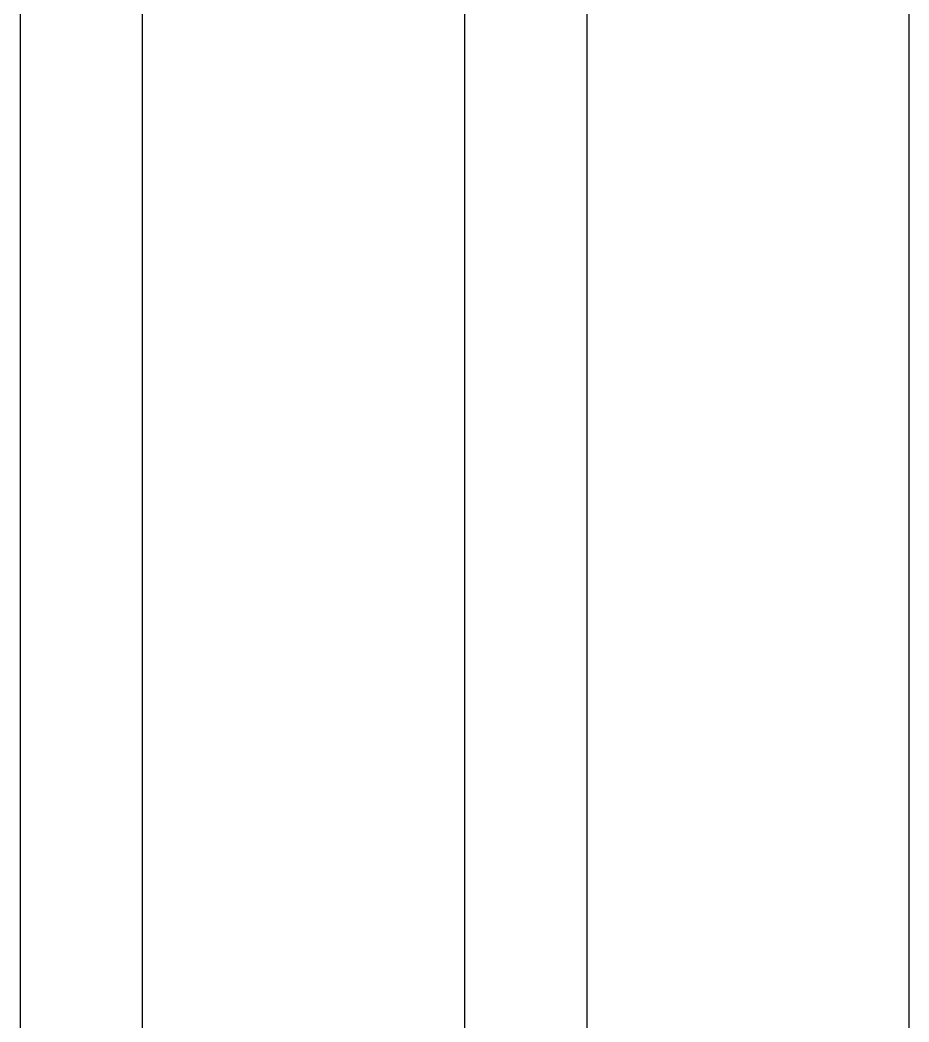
# Model space of a CAD drawing. Extents: x -84241 to 2571207, y -257021 to 1687411.
# Drawn here: x 36101.8 to 36261.8, y -12097.2 to -11916.9 of the extents above; entities that cross this region are included whole.
import ezdxf

# ---------------------------------------------------------------- set-up
doc = ezdxf.new("R2010")
doc.units = 0
doc.header["$LTSCALE"] = 1000
doc.layers.get('0').update_dxf_attribs({"linetype": 'CONTINUOUS'})
doc.layers.add('W-WSUP-EQPM', color=40, linetype='CONTINUOUS')

# ---------------------------------------------------------------- blocks, each defined once
blk = doc.blocks.new('*U359')
at = {"color": 8, "linetype": 'Continuous'}
for p, q in [((1469837.34, 3476962.13), (1469837.34, 3475194.49)), ((1469815.34, 3476955.33), (1469815.34, 3475194.49)), ((1469895.34, 3476955.33), (1469895.34, 3475194.49)), ((1469917.34, 3476955.33), (1469917.34, 3475194.49)), ((1469975.34, 3476955.33), (1469975.34, 3475194.49))]:
    blk.add_line(p, q, dxfattribs=at)

msp = doc.modelspace()

# ---------------------------------------------------------------- block references
at = {"layer": 'W-WSUP-EQPM'}
msp.add_blockref('*U359', (-1433713.5183, -3488808.9416), dxfattribs=at)

doc.saveas('drawing.dxf')
